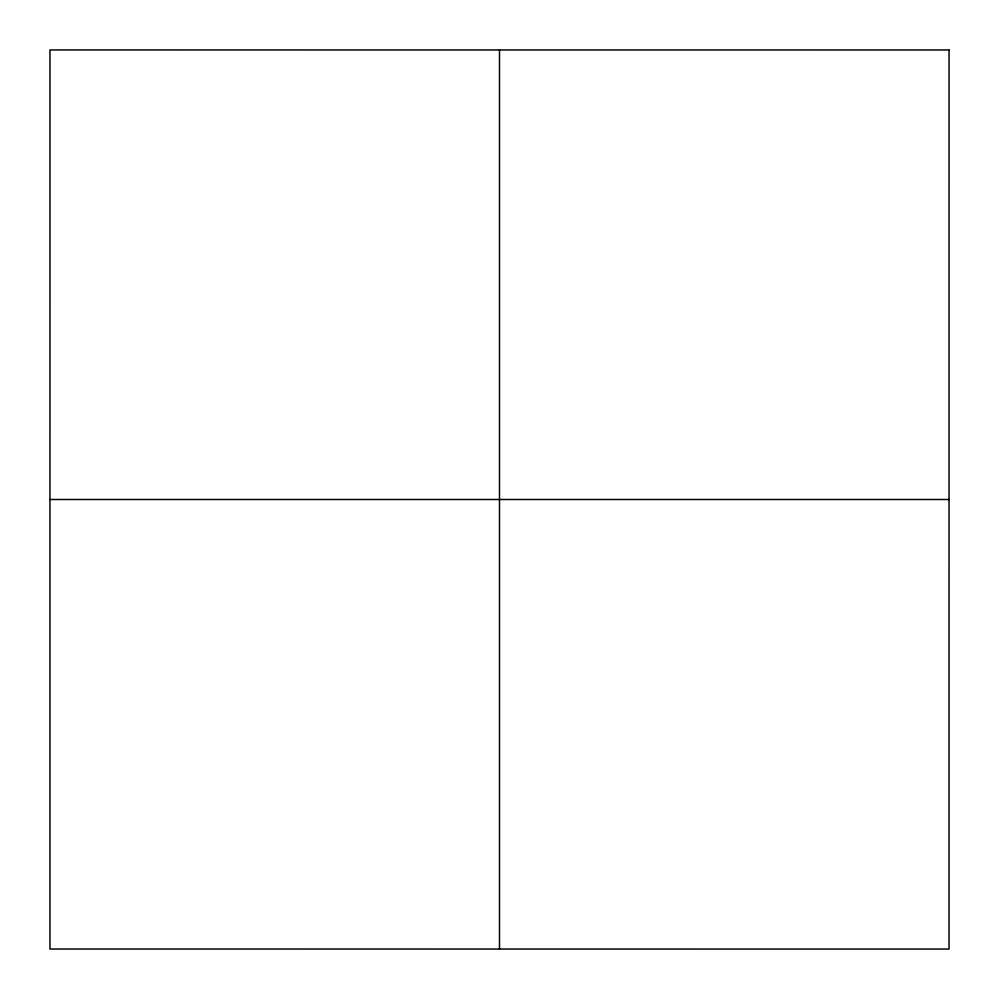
<?xml version="1.0" encoding="UTF-8"?>
<svg xmlns="http://www.w3.org/2000/svg" width="999" height="999" viewBox="0 0 999 999"><rect width="100%" height="100%" fill="white"/><g stroke="black" fill="none" stroke-linecap="round" stroke-linejoin="round"><path stroke-width="1.5" d="M49.95 499.5L949.05 499.5M499.5 49.95L499.5 949.05M949.05 49.975L49.975 49.95L49.95 949.025L949.025 949.05L949.05 49.975"/></g></svg>
